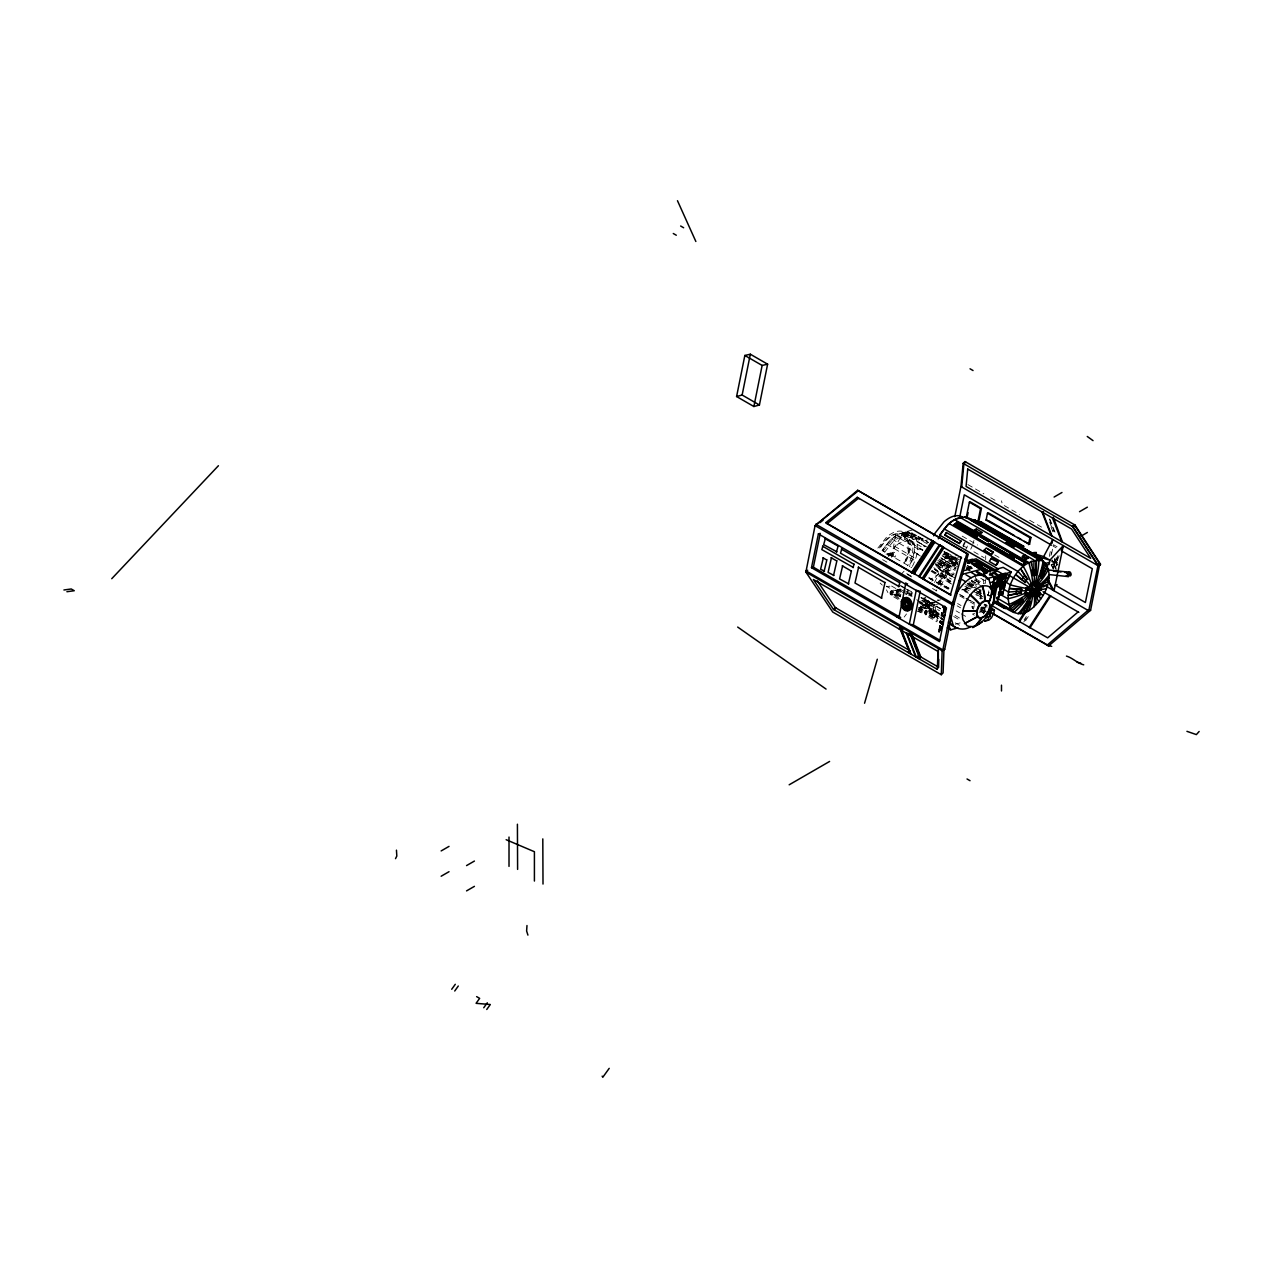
<?xml version="1.0" encoding="UTF-8"?>
<svg xmlns="http://www.w3.org/2000/svg" width="1278" height="1278" viewBox="0 0 1278 1278"><rect width="100%" height="100%" fill="white"/><g stroke="black" fill="none" stroke-linecap="round" stroke-linejoin="round"><path stroke-width="0.75" stroke-dasharray="5 3.75" d="M985.594 583.455L985.61 579.509M985.689 559.78L985.705 555.818M988.533 595.867L988.773 590.148M980.833 589.573L980.434 598.999L982.431 598.455L975.753 594.605M925.272 608.328L925.719 603.136M925.927 608.44L926.374 603.264M929.074 609.031L929.521 603.839M929.425 612.609L930.16 603.967A2.252 2.093 4.9 0 0 927.189 601.571A2.252 2.093 4.9 0 0 926.47 605.117A2.252 2.093 4.9 0 0 930.16 603.967M927.652 601.059L926.87 604.861A8.179 5.783 75 0 1 920.176 607.05L924.042 609.239M975.833 585.947L975.961 584.701L978.868 583.455L978.74 584.701M888.545 556.01L887.571 554.364M908.083 551.569L908.131 540.945L903.658 534.364C893.178 530.146 883.897 540.674 878.992 548.741L879.568 549.077C884.472 541.009 893.753 530.482 904.233 534.699C912.939 541.968 908.626 555.259 904.105 563.742L908.658 551.904M938.148 604.063L930.991 605.98L923.834 604.654L924.457 600.772L929.122 600.676L926.949 601.251M952.062 562.496L951.806 563.758L955.289 565.771L952.062 562.496L953.308 562.16L956.535 565.435L953.053 563.422L953.308 562.16M891.645 557.384L895.862 533.613M927.333 543.917L906.278 531.568L906.102 532.399L907.412 531.265L914.824 536.472L904.489 539.124L904.888 537.191L899.904 538.533L893.961 548.486L898.945 543.15L918.898 537.798L922.157 540.929L922.636 538.629L926.087 540.61M892.907 555.946L893.689 552.176L895.878 553.438L895.111 557.208L892.763 555.722L893.434 552.495L886.277 554.412M912.236 530.05L902.268 532.718L901.325 537.287L911.294 534.619L911.693 532.702M904.201 533.086L905.639 531.904L913.115 537.159L911.837 537.495L904.201 533.086L905.639 531.904M912.188 596.187L900.83 589.637L900.383 591.858L895.734 593.104M912.013 534.124L912.268 532.862M911.837 537.495L913.275 536.329M914.457 536.441L914.856 534.524M915.671 538.725L915.927 537.543M906.933 594.078L907.62 590.66L912.316 593.359M919.585 539.364L919.825 538.182M910.99 596.73L911.39 594.797L906.885 592.193M917.955 536.744L924.825 540.195M928.02 600.692L926.326 608.999L920.495 603.184M928.85 608.6L929.026 607.769L926.374 608.472M930.991 605.98L931.758 602.194M934.282 604.302L932.589 612.609L929.457 610.804M945.113 553.757L942.988 555.115L943.164 554.269L956.95 562.256M933.93 611.012L933.371 613.76L929.202 614.878L934.266 617.801L938.451 616.683L939.01 613.951L933.93 611.012L929.761 612.13L934.825 615.069L939.01 613.951M945.209 556.92L948.148 555.611L952.749 558.901L949.937 559.652L945.209 556.92L948.036 556.17L952.749 558.901M946.742 553.709L944.746 563.47L940.544 563.87L936.95 562.719M934.266 617.801L934.825 615.069M949.937 559.652L952.861 558.342M940.896 557.991L951.183 563.918L951.727 561.266L960.034 559.045M943.995 551.872L955.561 558.55L955.912 556.873L953.596 559.444A26.423 15.256 -60 0 1 936.455 564.972M969.203 571.122L970.258 565.978M973.037 606.395L972.574 608.663L971.935 606.699L973.964 606.922M974.219 605.628L973.501 609.191L971.807 607.354M982.143 606.874L981.137 611.747L978.629 614.047M1049.286 556.473L1050.82 548.965M1050.947 555.483L1051.634 552.064M1051.538 554.093L1053.471 544.716L1057.976 547.319M1057.896 555.69L1056.491 562.512L1052.768 563.518M948.675 588.263L938.819 582.289L946.471 552.304M940.065 583.295L947.701 553.31M950.337 555.563L944.538 578.311L946.519 579.733M951.567 556.569L945.784 579.301L949.937 581.714M888.226 555.85C890.175 551.106 891.006 558.023 890.383 554.029M890.67 555.722C892.555 552.08 893.274 555.179 890.478 555.674M972.893 543.965L973.948 540.418M973.644 585.132L972.286 586.123L973.644 585.132L970.29 583.199M966.871 569.924L972.718 568.119L967.238 565.707M1059.206 555.754L1056.491 562.512L1053.2 561.346M1053.104 567.783L1057.833 557.112M1052.976 568.87L1054.03 566.649M1056.155 562.192L1057.194 562.592L1056.155 562.192L1057.817 559.812L1055.66 558.566L1055.069 561.585L1055.053 558.742M1054.638 566.489L1053.583 568.71L1051.826 563.199M888.577 556.058L890.191 553.965M912.38 566.362C917.38 556.665 921.518 541.712 911.709 533.661C899.297 528.661 888.274 541.137 882.475 550.706L911.725 567.592M963.005 545.402L964.395 542.463M970.721 549.205L972.366 545.722M953.628 577.352L945.512 572.672L946.024 571.617L947.669 572.145L952.525 574.956M947.669 572.145L947.142 573.199L945.512 572.672M977.686 592.96L978.309 591.682L979.954 592.209L979.331 593.487L977.686 592.96L980.945 594.829M979.731 598.695L981.392 595.292M987.479 595.596L989.108 592.257M983.022 611.491L986.472 604.015L984.172 610.005M934.522 582.496L938.899 573.742L930.64 579.477M940.768 586.107L945.161 577.352L938.659 573.646L931.806 581.218M1024.141 619.814L1026.298 616.475M1023.742 622.035L1028.119 615.245M1025.563 620.788L1029.892 614.143M1053.232 562.592C1055.372 561.33 1051.986 563.646 1051.363 560.754M981.52 609.894L983.469 606.986L986.44 608.695M877.874 548.07L886.437 537.303A26.423 15.256 -60 0 1 904.776 532.383L913.115 537.159M882.06 550.483L890.606 539.715A26.423 15.256 -60 0 1 908.962 534.795L911.965 537.671L913.834 541.968A27.876 16.103 -60 0 1 908.818 566.489M883.178 551.153L891.006 541.281A24.218 13.978 -60 0 1 907.827 536.776L912.3 543.358A25.56 14.761 -60 0 1 907.7 565.819M884.743 552.064L892.587 542.191A24.218 13.978 -60 0 1 909.409 537.687L913.882 544.268A25.56 14.761 -60 0 1 909.281 566.729M890.175 555.866L891.98 553.486M983.421 613.999L985.562 610.82L980.402 607.849M948.42 573.966L946.854 572.464L951.631 575.819M904.185 617.05L906.517 613.951M1056.379 565.691A2.029 1.438 75 0 0 1055.34 562.544A2.029 1.438 75 0 0 1053.631 564.445L1051.57 564.812L1052.689 567.608L1054.19 565.93M938.052 584.829L945.161 577.352M889.6 555.898L890.91 553.582L892.172 553.55M900.926 574.573L904.073 571.202M940.544 563.87L949.25 561.537L956.934 554.828M936.742 601.587L922.892 605.852A6.262 4.425 75 0 1 920.527 605.325M937.237 613.168L936.359 613.839L930.096 610.229L930.991 609.558L937.237 613.168L937.701 616.172L936.822 616.843L929.777 614.846M930.991 609.558L931.454 612.545L930.56 613.232L936.822 616.843L925.144 605.181M944.17 563.135L953.771 558.214M958.436 565.387C953.436 569.653 946.183 572.943 939.825 569.748L936.566 566.617L934.522 561.937M936.886 583.103L944.921 577.273M915 535.642L913.674 536.776L906.102 532.399M924.729 540.642L927.556 539.891M886.117 554.205L893.689 552.176M888.322 555.467L895.878 553.438M955.561 558.55L958.596 557.735M957.046 561.154L955.545 562.751L959.027 564.764M951.183 563.918L956.791 562.416M957.621 563.79L952.078 565.275L940.912 557.687M939.266 560.994L952.541 569.381L956.088 568.438M967.366 567.464L970.897 566.521M966.104 568.422L971.855 566.889L970.114 565.882L971.568 567.256M963.404 570.371L972.718 568.119M963.484 571.074L968.916 569.621M969.73 569.732L968.357 570.1L970.226 570.116M895.606 590.212L902.252 588.423M896.182 590.883L900.83 589.637M896.485 591.618L899.808 590.74M908.722 595.516L911.39 594.797M974.794 574.972L976.009 579.094L979.811 578.071M921.837 598.599L925.607 597.577M922.317 598.967L925.703 598.056M1051.986 564.7L1050.963 564.972L1053.631 564.541A2.029 1.438 75 0 0 1055.852 566.298M1057.769 563.981L1057.849 564.732M920.783 601.075L928.371 599.031M963.756 589.366L968.005 588.215L968.484 589.797L963.756 589.366L968.756 592.257M920.144 602.849L928.579 600.596M1055.484 566.41L1056.091 566.25A2.029 1.438 75 0 1 1054.206 563.933A2.029 1.438 75 0 1 1056.075 562.448A2.029 1.438 75 0 1 1056.986 565.531M937.062 600.772L940.608 599.829M921.598 606.139L937.301 602.066M934.298 604.782L917.892 609.159L921.342 610.564M972.526 607.306L971.935 606.699M974.651 613.472L972.494 614.063L974.299 615.213M978.98 612.322L981.137 611.747L984.108 613.456M955.289 624.207L962.542 622.274M975.146 587.049L961.487 589.973L968.373 593.248M888.178 554.46L888.817 555.994M886.597 586.522L889.903 586.203M923.834 604.654L928.355 604.462M1055.676 561.409L1054.526 561.553L1054.558 558.518M893.274 590.196L900.702 591.458M908.131 592.72L911.853 593.359M896.884 591.474L900.607 592.097M902.46 592.417L911.741 593.998M892.699 593.998L900.127 595.26M894.456 594.957L901.885 596.219M924.457 600.772L930.16 601.874M918.243 609.734L921.757 610.74M917.444 611.347L920.975 612.354M983.197 610.756L988.325 612.545M1057.194 558.901L1056.075 558.454A6.694 4.745 75 0 1 1057.385 559.381M918.515 608.344L923.675 610.437M929.937 614.047L936.822 616.843M967.893 484.602L983.884 493.835M990.674 497.749L997.463 501.663M1004.236 505.577L1019.493 514.395M1029.669 520.258L1041.538 527.111M1053.088 546.089L1056.107 547.815M962.158 536.121L977.574 545.019M994.699 554.908L999.827 557.879M963.069 545.818L966.999 547.799M973.884 551.776L984.22 557.735M946.806 552.575L957.158 558.55M918.051 536.297L928.579 542.447M943.995 551.345L957.717 559.269M967.686 565.595L972.59 568.422M911.709 533.661L927.524 542.783M944.793 552.751L956.871 559.732M943.579 553.15L957.35 561.09M967.047 566.841L971.12 569.045M965.848 566.793L969.075 568.662M904.377 532.255L912.013 536.664M966.647 568.375L970.098 570.355M945.337 556.361L950.049 559.093M902.268 532.718L927.061 547.096M942.046 555.611L957.541 564.556M925.623 546.425L917.013 541.457L924.984 546.872M942.829 556.361L956.599 564.301M980.689 578.215L987.575 582.193M903.658 534.364L909.409 537.687M952.43 563.582L955.912 565.611M901.725 535.37L923.738 548.086M955.497 567.24L952.078 565.275L952.541 569.381M976.009 579.094L984.172 583.806L982.958 579.685M897.124 535.051L922.94 549.955M939.01 559.029L955.64 568.838M974.954 579.781L981.169 583.375M975.066 580.276L980.226 583.247M922.86 550.323L917.684 547.351L922.668 550.499M940.065 560.259L955.545 569.205M974.475 580.132L979.651 583.119M899.904 538.533L922.349 551.489M937.876 560.467L955.145 570.435M971.232 580.18L980.993 585.803M971.615 580.739L978.133 584.493M938.148 563.406L942.126 565.707A24.218 13.978 -60 0 0 958.947 561.202M937.972 563.933L954.235 573.614M968.948 581.809L976.6 586.538M969.203 583.295L972.558 585.228M891.772 538.996L919.665 555.115M936.934 565.084L954.203 575.052M968.341 583.103L973.389 586.011M936.63 565.164L939.426 566.777A26.423 15.256 -60 0 0 957.781 561.857M968.101 583.263L974.747 587.097M976.408 588.056L981.392 590.931M987.511 594.462L990.482 596.187M920.4 556.042L916.965 554.061L920.032 556.537M935.895 564.988L953.1 574.924M967.254 583.215L977.191 588.838M987.527 594.797L990.961 596.778M946.024 571.617L952.525 575.372M936.566 566.617L952.701 576.09M967.542 584.493L976.791 589.989M946.663 572.736L955.257 577.88M978.309 591.682L981.552 593.567M939.825 569.748L951.87 576.697M965.641 584.653L972.526 588.615M974.251 589.621L981.137 593.583M966.152 586.682L974.635 591.586M976.344 592.577L983.133 596.491M964.89 586.426L971.344 590.148M973.021 591.107L983.022 596.89M894.424 546.185L916.869 559.141M934.138 569.109L951.407 579.078M976.839 594.605L981.839 597.497M965.753 588.823L969.075 590.755M886.772 544.332L914.681 560.451M931.934 570.419L950.928 581.378M931.726 570.867L950.401 581.698M963.612 589.605L968.74 592.561M962.19 589.19L967.286 592.129M984.348 604.174L987.319 605.884M984.028 604.222L986.999 605.948M984.092 605.468L987.063 607.178M889.903 553.182L892.108 554.46M938.819 582.289L949.155 588.263M959.49 594.222L968.101 599.206M969.826 600.197L975.002 603.184M981.887 607.162L985.338 609.143M960.736 595.229L964.171 597.225M965.896 598.216L974.523 603.184M981.408 607.162L984.859 609.159M928.946 577.528L949.586 589.462M928.771 578.039L949.426 589.957M959.746 595.915L968.357 600.884M970.082 601.874L978.676 606.842M980.961 608.967L985.434 611.539M980.162 609.063L984.619 611.635M979.891 610.357L984.348 612.929L979.954 611.587M882.603 559.652L889.488 563.63M906.709 573.566L911.869 576.538M932.509 588.471L937.685 591.442M907.268 574.461L911.581 576.953M957.605 603.535L961.056 605.532M957.142 605.836L960.593 607.833M956.072 610.868L959.522 612.865M961.248 613.855L968.149 617.849M955.129 615.485L960.305 618.472M900.431 585.372L905.607 588.343M907.316 589.35L912.476 592.321M921.087 597.289L941.742 609.223M903.802 587.736L912.396 592.704M921.007 597.673L941.662 609.59M953.707 616.539L960.593 620.517M900.75 586.155L903.913 587.976M903.514 589.909L912.093 594.861M922.381 600.788L939.522 610.692M916.693 599.765L938.771 612.513M897.667 589.27L906.629 594.669M920.048 602.194L939.042 613.376M891.565 586.043L900.175 591.011M918.179 601.507L939.745 613.871M955.241 622.817L960.401 625.789M919.569 603.232L940.161 615.053M889.696 588.168L886.245 586.171L888.418 588.247M896.597 592.145L901.789 595.149M920.783 606.107L939.937 617.322M920.4 606.155L925.048 608.839M931.454 612.545L938.451 616.683M896.421 593.28L901.597 596.283M925.767 610.229L939.57 618.201M896.325 593.583L904.441 598.264M896.98 594.558L900.415 596.538M919.265 607.433L922.7 609.414M929.553 613.36L938.132 618.312M896.134 594.462L901.31 597.449M918.578 607.417L927.205 612.402M928.93 613.392L937.988 618.472M894.249 594.861L899.121 597.673M918.978 609.239L922.381 611.203M929.17 615.117L937.669 620.022M894.951 596.363L900.079 599.318M918.834 610.149L922.253 612.114M929.074 616.044L937.589 620.98M893.737 596.906L898.929 599.893M917.908 610.852L921.374 612.849M928.275 616.843L936.902 621.827M931.071 571.33L950.528 583.551M971.2 581.314L975.609 584.669M967.718 583.583L973.564 588.056M933.851 567.672L950.736 581.298M934.553 569.317L952.142 584.573M942.126 565.707L938.228 560.451M937.796 562.16L940.544 564.796A24.218 13.978 -60 0 0 957.366 560.291M904.776 532.383L907.779 535.258L909.664 539.556A27.876 16.103 -60 0 1 904.648 564.077M936.423 563.902L939.426 566.777M880.143 583.072L882.331 585.148M1051.97 560.595L1053.839 562.432M1052.034 559.732L1053.567 562.08M886.469 589.845L887.875 592.561M1050.005 519.331L1055.692 533.869M1049.27 518.9L1054.941 533.453M1049.701 522.159L1053.248 531.249M1051.091 527.191L1053.232 532.638M1001.537 500.816L1001.984 502.877M1056.235 570.164L1055.724 567.097L1055.74 569.94M935.208 606.379L936.359 613.839M928.659 600.9L930.096 610.229M1053.631 564.541L1053.024 564.7M933.515 602.641A6.262 4.425 75 0 1 932.333 602.162M951.231 556.09A20.224 11.678 -60 0 1 941.423 559.78M965.194 542.271A27.876 16.103 -60 0 1 963.005 547.112M928.147 542.495A2.173 0.879 11.6 0 1 926.582 541.137M915.399 534.38A2.492 1.022 11.6 0 1 912.62 533.437M967.398 546.025A25.56 14.761 -60 0 1 965.21 550.419M980.753 590.867A2.732 0.847 16.6 0 1 979.379 590.532M1054.813 559.924A6.262 4.425 75 0 1 1057.13 565.675M1053.711 569.221A6.694 4.745 75 0 1 1052.689 567.975M1051.906 566.458A6.694 4.745 75 0 1 1051.395 564.78M1056.075 557.655A6.694 4.745 75 0 1 1057.337 558.151M981.025 592.081A2.732 0.847 16.6 0 1 977.846 591.123M979.523 590.037A2.732 0.847 16.6 0 1 980.849 590.5M916.853 535.178A2.492 1.022 11.6 0 1 913.562 535.322A2.492 1.022 11.6 0 1 912.316 533.645M926.071 599.142A6.262 4.425 75 0 1 924.921 604.75M938.899 600.404A6.262 4.425 75 0 1 937.796 599.558M936.071 590.899A6.262 4.425 75 0 1 936.79 589.797M916.278 539.412A1.981 0.815 11.6 0 0 919.521 539.572A1.981 0.815 11.6 0 0 917.093 538.166A1.981 0.815 11.6 0 0 916.278 539.412M916.518 538.23A1.981 0.815 11.6 0 0 919.777 538.389A1.981 0.815 11.6 0 0 917.332 536.984A1.981 0.815 11.6 0 0 916.518 538.23"/><path stroke-width="1.5" d="M938.324 649.256L938.403 667.611L938.707 659.368M941.279 674.72L942.158 650.774L944.714 649.368L953.947 604.222L968.181 554.38L966.935 553.374L857.65 490.289L815.076 525.625L805.891 572.097L832.745 612.05L941.279 674.72L943.1 672.883L943.979 648.936L942.158 650.774L805.891 572.097M1036.346 569.924L1036.458 559.844L1035.02 574.397L1035.883 574.892L1036.346 569.924L1031.745 570.212L1032.848 570.851L1033.247 575.595L1035.883 574.892M1036.266 604.446L1035.787 597.689M908.962 605.916L908.019 606.587L909.537 608.935C903.786 613.664 898.418 601.555 904.313 598.839M906.038 598.663L907.06 598.392L904.92 598.615C909.712 598.679 911.885 605.564 909.121 609.047L910.815 607.753L909.792 608.024M960.96 486.535L963.165 463.355L964.97 461.534L1074.99 525.05L1100.518 564.237L1098.713 566.058L960.96 486.535L954.794 516.631M961.695 486.966L963.9 463.786L965.721 461.965M1036.362 591.331L1032.608 595.34L1032.416 597.305A73.916 42.893 60.2 0 1 1028.423 611.076C1016.473 619.159 1005.131 606.315 994.907 601.539M976.168 531.057L976.376 529.012L982.367 532.479L980.29 533.357M1022.368 556.889L1024.732 555.179L1028.407 558.071L1026.106 559.061L1022.368 556.889L1024.732 555.179M1026.106 559.061L1028.486 557.336M813.367 567.192L820.268 533.389L818.399 533.9L811.482 567.688L813.367 567.192L900.67 617.593L897.124 617.13M902.252 601.203L905.862 582.816M997.511 597.641L996.552 598.056L997.671 597.737M1020.595 592.577L1008.214 595.42L1021.457 593.072L1020.595 592.577L1021.314 589.046L1009.62 588.519L1022.176 589.541L1021.314 589.046M1039.27 587.161L1042.017 585.899L1041.346 583.679L1042.209 584.19L1048.839 578.023M1043.615 581.602L1042.656 586.267L1040.611 587.209L1047.417 584.909L1042.656 586.267L1043.759 586.906M1028.423 611.076C1043.199 601.347 1057.465 576.17 1043.215 560.978L969.219 518.245C955.449 513.133 943.595 527.67 938.324 538.773M1028.055 588.647L1031.282 583.854L1034.03 582.257L1034.621 575.02L1032.384 575.1L1031.953 571.841M1068.584 574.653L1068.2 576.602L1049.382 574.605M986.504 617.354L986.392 614.526M1066.747 575.643L1068.456 575.404L1068.696 572.161L1068.248 576.25L1066.283 575.595M1035.739 590.676L1036.905 584.989L1033.79 583.455L1029.637 586.937L1026.33 587.608L1025.068 593.887L1035.627 596.347L1035.947 594.781L1029.333 590.963M736.591 396.531L744.85 355.46L750.33 354.214L767.615 364.182L759.42 404.998L753.876 406.516L736.591 396.531L742.135 395.014L759.42 404.998M742.135 395.014L750.33 354.214M753.876 406.516L762.135 365.444L767.615 364.182M997.447 584.541L999.14 576.106L1000.482 575.803L999.124 586.235L997.767 586.618L999.795 576.49L1001.153 576.186M997.112 586.235L998.469 585.851L1000.482 575.803M853.416 567.496L821.818 549.604L822.936 546.041M836.962 551.856L823.671 544.62L825.444 538.373M824.55 571.186L820.604 569.269L823.367 557.687M824.134 571.298L826.898 559.716M833.911 575.419L828.08 572.4L831.499 557.559M836.435 552L838.208 545.754M833.512 575.531L836.93 560.707M899.073 586.554L840.493 553.182L841.851 548.917M848.768 583.902L839.582 578.934L842.665 565.707M848.352 583.998L851.452 570.787M853.017 567.608L854.135 564.061M881.82 598.168L854.982 583.008L858.624 567.081M881.405 598.28L885.063 582.337M898.546 586.698L899.92 582.433M898.785 618.089L901.485 604.957M939.729 640.15L913.307 624.894L920.224 591.107M959.682 517.334L964.283 494.81L1051.586 545.211M944.218 608.695L944.746 606.171L944.698 608.999L946.423 608.791L944.985 609.638L942.94 606.778L944.218 608.679M966.12 518.213L969.395 502.158L970.29 501.919L981.456 508.372L978.533 522.622M967.382 516.184L968.101 512.622M807.712 570.276L805.827 570.771L942.845 649.879L952.078 604.718L966.935 553.374M977.638 522.862L980.545 508.612L981.456 508.372M973.453 564.077C984.284 562.719 973.229 558.981 969.299 563.103M964.73 559.109L986.552 571.697L976.424 566.617L980.945 569.605M986.073 520.114L987.479 513.229L988.517 512.957L1030.963 537.463L1029.557 544.348L986.073 520.114L987.111 519.842M977.35 566.362L986.456 572.001M988.293 571.49L979.204 566.234L977.974 567.592M973.453 565.435C979.619 561.921 987.99 563.806 975.002 566.33M989.172 571.665L980.258 566.074L983.756 565.132L992.75 570.323M982.431 571.154L987.063 573.135L976.424 566.617M980.178 566.474L983.756 565.132M986.089 573.263L983.581 573.231M993.885 595.883L998.006 575.739L993.23 572.975L989.396 574.876L993.038 573.902M993.23 572.975L997.447 571.026L1003.278 574.397L997.591 602.162L993.549 603.248L999.236 575.467L1003.278 574.397L999.396 577.656M992.111 587.704L994.364 576.713L998.006 575.739M988.373 618.632L988.118 619.91L984.683 620.82M990.769 611.523C989.603 624.575 988.9 608.344 993.262 609.318L993.006 610.612L994.428 610.229L993.853 612.993L991.536 617.737L989.028 620.054L984.699 621.22M997.527 587.385L998.278 583.774M999.524 586.442L1001.377 577.336M999.38 595.085L1002.831 594.158L1006.92 574.126L1001.76 575.515M1028.518 544.62L1029.924 537.734L1030.963 537.463M1025.291 594.014L1026.569 587.752L1030.883 586.602L1036.905 590.069L1036.586 591.634L1026.25 589.318L1029.445 589.43M1025.403 593.439L1030.196 593.615L1031.026 589.493M1031.841 587.305L1032.48 584.174M1037.081 591.458L1037.928 587.321L1037.464 591.666M1038.695 590.436L1039.014 588.87L1040.404 595.053L1030.499 589.35L1030.196 593.615M1033.215 584.605L1036.586 586.554L1035.34 586.89L1035.659 585.324L1039.972 584.158L1041.362 590.356L1031.969 584.941M1041.362 590.356L1039.972 584.158M1051.986 543.326L1052.753 539.54L1043.663 556.569L1029.621 552.288M1045.771 565.387L1049.03 564.509L1049.909 560.179L1063.28 545.61L1054.03 590.755L1048.391 580.26M1046.458 586.394L1088.728 610.788L1097.962 565.643L1100.518 564.237M1099.831 565.132L1097.962 565.643L1072.434 526.44L1074.255 524.619L1099.783 563.806L1090.597 610.277L1048.599 645.949L991.744 613.136M992.447 589.685L993.054 586.794L995.274 586.219L994.556 590.676L992.351 591.251L993.262 586.906L995.466 586.33M992.143 591.139L994.364 590.564L995.274 586.219M999.859 587.081L1001.393 579.749L1002.447 579.142L1000.658 590.021L1002.048 589.158L1001.601 588.295L1000.115 589.509M1000.147 587.257L1001.68 579.924L1002.735 579.317M1002.447 579.142L1000.738 588.838L999.763 589.094M1002.064 588.088L1003.326 582.081L1005.77 581.65L1004.556 587.449L1001.185 587.576M1005.77 581.65L1004.891 581.139L1003.677 586.937L1004.556 587.449M999.268 592.002L998.645 594.414L1002.351 593.743C1005.323 589.094 993.134 593.104 1002.815 591.938M1002.447 591.714L1001.984 593.535L998.278 594.206M1068.616 573.295C1070.261 568.582 1072.753 577.416 1069.143 575.787M1068.152 575.483L1067.21 573.135M961.104 557.304L950.465 594.637L825.812 522.67L857.234 497.334L961.615 557.879L960.369 556.873M526.983 925.528L526.616 930.991L527.926 935.113M864.551 703.235L877.299 659.224M1034.03 582.257L1035.308 582.129L1036.011 579.717A73.916 58.213 -85.3 0 0 1038.95 559.604L964.954 516.871M1037.209 589.541L1037.752 587.72M1005.93 543.038L1007.895 542.846L1014.636 546.744L1012.671 546.936L1006.09 542.511L1008.038 542.319L1014.796 546.217L1012.831 546.409L1006.09 542.511M1032.608 595.34L1031.234 595.931L1029.046 602.242L1026.905 601.858L1027.768 602.369L1020.579 613.6M910.639 606.635L910.208 607.913L908.354 606.076M1037.944 585.995L1037.241 583.279L1040.995 577.065L1039.302 575.771L1040.164 576.266L1044.845 562.544L1042.497 567.688M1029.541 601.155L1025.739 612.226L1027.528 608.935L1030.403 601.65L1029.541 601.155L1028.183 601.746L1023.071 613.36M1061.235 550.674L1063.28 545.61M1040.132 576.57L1046.474 564.093L1043.04 562.112M1037.241 583.279L1036.41 582.48L1037.464 580.18A73.453 59.97 -60.9 0 0 1043.215 560.978C1019.445 555.307 997.447 594.717 1013.837 612.466A73.453 59.97 -60.9 0 0 1027.416 597.784L1028.87 595.708L1031.234 595.931M901.789 603.392L904.952 603.599L902.364 604.782L903.482 607.593L904.984 605.916L906.038 606.299L904.377 608.679L906.517 609.925C904.824 607.625 908.898 606.395 906.501 607.082M908.179 599.909L910.096 600.724L907.987 602.561L908.594 599.797L906.453 598.551L905.91 601.363L905.335 598.503L903.897 598.951M907.54 602.018L909.201 599.638M1004.508 578.359L1008.757 577.688L1006.457 582.544L1010.674 584.989A71.68 14.857 21.4 0 0 1026.346 588.391M970.737 520.018L971.136 519.203L974.251 520.21L1042.017 559.333L1041.634 560.147L970.737 520.018L973.868 521.025L974.251 520.21M973.421 520.29L974.858 519.986L1004.157 537.734L973.421 520.29L974.858 519.986M1003.038 537.383L1004.476 537.079M1022.735 548.725L1004.796 537.687L1036.73 555.611L1035.595 556.01L1013.023 542.128L1036.73 555.611M1005.451 537.894L1004.46 538.342M1013.837 542.399L1012.703 542.799M1003.725 607.993L1004.332 606.715L1005.994 607.242L1005.371 608.52L1003.725 607.993L993.965 602.353M1038.503 559.141L1038.902 558.342L1042.017 559.333M990.849 608.248L993.294 603.232M1029.956 596.059L1028.886 598.264A73.916 58.213 -85.3 0 1 1018.087 613.839M1069.063 573.135L1070.293 572.72L1070.405 575.132M1043.822 574.381L1047.497 566.442L1040.659 577.768L1041.522 578.263L1043.822 574.381L1040.915 571.106L1042.017 571.745M1000.674 588.982L1000.051 587.816M1032.4 554.013L1033.838 553.869M1036.123 555.339L1035.867 552.783M1008.198 577.368L1011.345 572.081L1003.182 567.368L984.252 572.448M997.064 599.973L999.092 596.586M981.216 618.121L976.6 624.447M981.664 618.009C980.306 624.031 961.919 633.984 982.127 621.955M931.486 540.195L932.173 540.754L911.629 572.368L915 574.317M915.431 567.831L912.188 572.816L910.942 571.809M917.588 564.493L921.917 557.847M924.074 554.508L932.732 541.201M912.38 572.8L932.908 541.185L932.221 540.626M913.578 573.327L934.106 541.712M914.313 573.758L934.857 542.144L932.173 540.754M920.272 577.352L918.834 576.378L939.378 544.747L943.436 547.256L922.892 578.87M919.569 576.793L940.113 545.179L940.8 545.738M918.834 576.378L922.157 578.455L942.701 546.824L941.998 546.265M949.714 594.206L950.96 595.213L923.451 579.317L943.979 547.703L942.749 546.696M1025.275 611.188L1018.79 621.172L1020.084 622.051M1019.54 621.603L1025.851 611.874M1049.845 595.628L1029.317 627.242L1030.595 628.121M1030.052 627.674L1050.596 596.059M902.348 600.676L904.041 599.382L903.019 599.654M904.616 602.401C906.773 601.139 903.37 603.472 902.763 600.564L902.204 603.28L904.952 603.599M939.554 535.083L948.116 524.315A26.423 15.256 -60 0 1 962.542 518.117M944.761 534.939L946.391 532.527L961.04 541.089L959.411 543.517L944.761 534.939L959.411 543.517M945.097 535.242L946.391 532.527M959.075 543.198L961.04 541.089M956.471 593.439C962.286 583.854 973.293 571.378 985.705 576.378L988.98 579.509L991.472 588.104M991.472 558.214L989.3 561.425L995.85 565.243C1004.859 559.94 979.875 554.444 998.022 562.032M997.878 561.921L995.85 565.243M986.792 614.015L986.121 617.593M1021.457 579.445L1016.122 574.844L1025.499 582.56L1021.457 579.445L1024.621 575.483L1020.771 568.982L1027.863 579.573L1024.621 575.483L1025.723 576.122M1024.636 582.065L1027.001 579.062M1038.774 601.778L1036.809 597.689L1038.263 595.532L1040.915 598.599L1038.263 595.532M451.709 989.268L455.287 984.3M454.728 991.009L458.291 986.025M483.739 1007.751L487.317 1002.783M486.742 1009.492L490.321 1004.508L476.071 1003.326L479.649 998.358L476.63 996.616M609.207 1068.344L602.769 1077.306L602.162 1076.14M395.509 858.656L396.819 856.052L396.452 850.158M1066.555 573.023L1068.328 573.215M1199.147 731.479L1196.368 734.594L1186.927 731.336M907.987 602.561L909.489 600.9L910.623 603.695L908.626 604.718L910.351 605.309M1034.733 552.607L1036.282 552.447L1036.266 553.949M1037.768 584.493L1039.286 582.848A72.143 51.28 -15.6 0 0 1048.519 568.774M984.252 550.195L986.296 548.006L993.246 552.016L991.44 554.748L984.252 550.195L991.44 554.748M958.612 581.698L961.104 579.03L965.769 581.73M991.185 554.205L993.246 552.016M1025.611 595.117L1027.496 593.695L1028.023 594.893L1022.656 600.181L1021.266 598.487M111.745 578.71L218.426 465.719M992.335 592.752L993.645 592.88L992.335 594.51M833.464 609.398L937.349 669.368L938.004 651.445L813.351 579.477L833.464 609.398L835.285 607.577L909.537 650.454L907.715 652.275M834.199 609.83L836.02 608.009M899.233 629.064L900.239 628.041M902.124 629.127L901.118 630.15L899.504 627.61L910.351 653.793L900.958 629.862M901.853 630.581L902.875 629.559M909.744 635.134L910.767 634.112L920 657.755L916.358 657.259L907.124 633.616M1043.519 511.551L1042.72 512.35L1051.954 535.993M908.466 652.707L910.287 650.869M916.358 657.259L917.364 656.237L920 657.755M918.243 658.346L920.064 656.525L912.252 636.524M918.978 658.777L920.799 656.956L912.284 635.118M963.165 463.355L1073.169 526.871L1074.99 525.05M936.598 668.953L938.419 667.116L920.064 656.525M1097.451 564.844L1099.272 563.023M1022.624 600.484L1012.192 610.9L1023.486 600.979L1021.793 599.686L1010.563 609.334M1078.105 611.938L1047.672 637.85L991.44 605.389M992.223 613.12L1047.353 644.959L1087.977 610.357L1090.597 610.277L1088.728 610.788M1032.864 593.567L1035.627 591.251M989.715 607.881L992.75 604.558L993.373 602.002A33.132 13.531 11.6 0 1 989.827 607.274M816.45 524.539L858.401 490.72M820.061 522.622L823.16 520.114M858.465 498.324L827.058 523.66L912.923 573.247L911.677 572.24M1015.515 602.385L1009.54 607.002L1022.128 598.983M953.867 524.667L957.43 522.047L1026.362 561.841L1022.879 565.084L953.867 524.667L1022.879 565.084M953.947 525.274L957.43 522.047M956.934 524.491L977.782 535.738L977.223 536.504L956.934 524.491L977.223 536.504M980.37 536.744L981.169 536.153L989.204 540.802L988.453 541.696L980.37 536.744L988.453 541.696M980.418 537.064L981.169 536.153M988.9 543.805L1014.365 557.863L1013.917 558.55L988.9 543.805L1013.917 558.55M1009.764 553.789L1023.678 562.112M1022.799 564.477L1026.362 561.841M977.223 616.571L964.411 623.648L977.462 616.923M1041.155 585.404L1048.471 581.378M441.15 850.924L449.025 846.387M1054.11 497.046L1061.97 492.493M441.15 876.229L449.025 871.692M466.55 865.589L474.426 861.053M1079.511 511.711L1087.37 507.158M466.55 890.894L474.426 886.357M1081.076 536.105L1087.37 532.463M789.165 784.804L829.598 761.448M976.376 529.012L974.299 529.907L980.657 533.661M970.913 626.476C964.011 631.204 954.842 629.08 949.49 623.089M997.479 597.018L996.552 598.056M907.22 610.085L908.658 609.638M966.759 560.738L972.43 559.221L978.485 562.719M970.561 560.323L976.104 558.837L996.616 570.675M967.654 562.831L976.632 560.435L994.603 570.819M967.718 563.071L976.12 560.818M971.871 564.045L978.581 562.24M973.548 564.972L980.402 563.135M905.703 584.302L907.572 583.806M975.098 565.866L981.951 564.029M979.204 566.234L978.197 566.505L987.287 571.745M893.322 592.241C891.373 587.497 888.13 596.075 892.699 594.526M962.046 574.413L981.999 569.077L984.779 574.509L984.316 576.809L981.057 573.694L977.43 574.653M1000.147 574.589L1005.323 573.199L1028.902 586.858M986.504 578.742L993.629 576.825M1002.463 574.461L1011.345 572.081M1044.19 563.774L1049.462 562.368M909.073 601.011L910.096 600.724M901.948 604.893L902.971 604.622L902.811 603.12M998.501 579.381L1001.872 578.471M910.192 603.807L911.214 603.535M990.29 582.64L993.98 581.65M999.524 580.164L1008.757 577.688M903.067 607.705L904.984 608.52L903.961 608.791M908.019 606.587L910.144 608.775M990.53 586.826L999.38 584.445M906.102 610.037L908.243 609.814M925.48 610.82C927.7 608.632 926.103 617.881 925.336 613.36M1057.066 584.573L1055.197 585.068L1085.389 602.513L1092.307 568.726L1062.114 551.281M992.207 604.127L995.035 603.36M985.45 617.578L988.325 616.795M985.817 617.785L990.13 616.635M947.27 627.802L950.72 629.798L957.973 627.849M942.845 649.879L944.714 649.368M1027.512 590.468L1008.582 592.065L1003.422 589.078M1004.891 581.139L1002.447 581.57L1003.326 582.081M63.9 589.989L71.248 588.982L74.252 590.724L66.903 591.714M995.834 577.672L994.412 579.733L995.818 577.848M995.163 582.656L993.773 585.005L995.131 582.64M1035.02 574.397L1033.742 574.509L1033.982 560.068L959.97 517.35M976.759 610.788L962.861 610.756L976.632 611.379M1047.928 569.924L1068.616 572.129M1053.503 571.17L1061.028 571.969M1064.798 572.368L1068.552 572.768M1026.25 589.318L1034.397 590.388M918.898 590.867L916.23 590.372L909.313 624.159L913.307 624.894M1036.905 590.069L1026.33 587.608M1025.611 592.449L1035.947 594.781M1048.12 645.502L1051.698 646.349M1077.13 662.244L1080.709 663.09M1083.712 664.832C1077.306 663.298 1072.801 657.978 1066.459 656.093M1035.883 555.898L1049.909 560.179L1043.663 556.569M994.316 579.717L995.642 579.397L995.722 577.656M995.37 582.72L993.773 583.008L993.405 584.797M1035.308 582.129L1036.41 582.48M1036.602 556.521L1039.733 558.246L1037.049 556.697M1068.2 576.602L1068.025 575.643M506.152 839.71L534.412 851.723L534.412 881.053M970.034 368.799L973.037 370.54M1087.258 436.469L1093.041 440.638M680.647 226.014L683.65 227.756M673.282 233.507L676.302 235.232M744.85 355.46L762.135 365.444M969.395 502.158L980.545 508.612M987.479 513.229L1029.924 537.734M988.805 520.817L1014.269 535.514M1017.671 537.479L1021.058 539.444M1024.461 541.409L1029.557 544.348M973.74 519.619L1003.358 536.712M977.83 522.542L1004.157 537.734M978.948 523.964L982.335 525.913M994.188 532.766L997.575 534.715M1009.444 541.568L1016.218 545.482M1028.071 552.32L1031.458 554.285M1022.432 556.17L1026.186 558.326M954.634 519.635L1028.63 562.368A73.916 42.893 60.2 0 1 1032.48 580.659L1032.656 582.848M957.51 522.654L1024.716 561.457M1010.211 553.805L1024.077 561.825M957.589 524.379L977.83 536.057M989.428 543.757L1014.412 558.182M949.266 523.597L1023.279 566.314A73.453 30.432 48.8 0 1 1030.659 582.001L1031.282 583.854M987.942 549.348L993.501 552.559M1032.384 575.1L1033.247 575.595M944.282 528.932L1018.278 571.649L1030.004 585.228M1034.174 583.407L1036.905 584.989M1032.289 583.375L1041.682 588.791M1043.024 591.682L1078.84 612.37M939.969 535.306L998.485 569.077M1032.464 588.727L1040.723 593.487M1037.305 594.19L1039.365 596.171M968.181 554.38L857.65 490.289M980.306 563.598L981.855 564.493M983.677 565.531L992.671 570.723M993.405 572.113L999.236 575.467M1032.32 594.43L1035.627 596.347M980.258 566.074L990.754 572.129M1018.167 589.35L1017.064 588.711L1016.345 591.107L1016.106 593.391L1017.208 594.014M989.587 573.95L994.364 576.713M977.59 571.697L985.705 576.378M976.28 572.033L981.44 575.004M985.865 577.72L988.98 579.509M1029.078 605.405L1024.477 605.708L1025.579 606.347M971.312 572.496L976.472 575.483M1018.103 601.874L1017 601.235L1019.908 604.51M1001.233 593.248L1002.831 594.158M965.96 574.796L971.12 577.768M999.412 593.903L1007.847 598.775A71.68 41.599 -0.3 0 0 1025.371 593.104M998.198 598.711L1008.534 604.67M996.792 601.395L1012.927 610.852M994.572 601.075L1004.332 606.715M995.61 602.881L1005.371 608.52M991.456 608.52L994.428 610.229M815.699 524.124L953.947 604.222L952.078 604.718L815.076 525.625M818.399 533.9L946.423 607.817L939.506 641.604L811.482 567.688M824.917 538.517L837.681 545.882M841.339 549.061L899.392 582.576M822.521 546.153L853.72 564.157M858.225 567.192L884.648 582.448M948.404 622.051L956.327 627.881M831.083 557.671L836.515 560.818M842.266 565.819L851.036 570.883M822.952 557.799L826.483 559.828M967.031 778.973L970.034 780.698M1039.254 593.072L1043.072 595.42M737.678 627.067L826.067 689.082M1087.977 610.357L1089.223 611.363M1049.669 595.516L1051.139 596.506M1047.353 644.959L1048.599 645.949M857.234 497.334L859.215 498.755M953.005 602.21L954.235 603.216M922.205 578.311L923.451 579.317M825.812 522.67L827.793 524.092M995.977 577.8L994.316 578.263L994.556 579.861M994.987 582.496L995.37 584.35L993.693 584.797M1028.023 594.893L1028.87 595.708M903.37 600.404L905.223 602.242M817.297 580.803L835.285 607.577M1073.169 526.871L1098.713 566.058M903.434 599.542L904.952 601.89M1035.26 592.96L1037.065 596.315M948.627 625.725L950.72 629.798M677.468 200.694L695.855 241.478M1047.976 580.02L1052.369 589.797M953.068 624.75L950.576 616.156M1062.465 542.064L1053.296 517.191L1052.497 518.005L1061.73 541.648M1041.969 511.935L1051.203 535.562M901.022 628.632L911.086 654.224M1034.301 553.917L1032.928 552.767L1031.937 554.157A2.252 2.029 5.8 0 1 1034.845 552.655A2.252 2.029 5.8 0 1 1036.186 555.499M1036.202 595.82L1036.809 597.689M907.06 607.114L907.636 609.973M1033.982 594.334L1034.237 595.963A73.453 30.432 48.8 0 1 1033.774 607.13M1032.848 570.851L1031.298 561.218L1031.474 564.812M907.108 606.922L907.124 609.766M542.799 838.895L543.006 884.056M517.414 824.23L517.606 869.391M1001.489 685.168L1001.489 690.967M509.011 837.058L509.011 866.388M991.68 588.982A33.739 26.678 -36 0 1 989.012 601.746M991.92 589.318A33.739 26.678 -36 0 1 989.236 602.082M982.047 586.139A34.155 24.154 75 0 1 984.795 600.644M982.494 586.011A34.155 24.154 75 0 1 985.242 600.532M970.513 594.653A33.739 7.396 39.1 0 1 980.066 604.143M970.114 595.149A33.739 7.396 39.1 0 1 979.667 604.638M933.723 535.833A27.876 16.103 -60 0 1 935.384 532.67L943.931 521.887A26.423 15.256 -60 0 1 962.286 516.983M1025.547 595.181A72.143 51.28 -15.6 0 1 1008.454 604.734M1049.19 574.669A71.68 41.599 -0.3 0 1 1039.525 584.861M1046.378 588.455A71.68 14.857 21.4 0 1 1038.551 589.573M908.147 605.708A2.029 1.438 75 0 1 906.054 605.245A2.029 1.438 75 0 1 906.038 602.449A2.029 1.438 75 0 1 908.131 602.912M903.722 598.679A6.694 4.745 75 0 1 910.319 599.765A6.694 4.745 75 0 1 911.246 608.663A6.694 4.745 75 0 1 904.808 609.127M903.003 606.347A6.694 4.745 75 0 1 902.316 602.96M902.476 601.315A6.694 4.745 75 0 1 902.955 599.845M1002.703 576.266A1.901 1.102 -60 0 1 1004.827 575.707A1.901 1.102 -60 0 1 1003.565 578.519A1.901 1.102 -60 0 1 1002.303 577.161M967.718 469.058L966.072 486.423L1090.725 558.39L1071.603 529.028L967.718 469.058M924.952 612.082C925.687 617.753 927.844 608.616 924.952 612.082M976.664 611.092L976.648 615.245L978.389 617.817C986.217 619.67 993.469 606.699 988.07 600.852C982.159 599.078 977.846 606.155 976.664 611.092M1036.154 555.642L1040.052 557.575L1036.154 555.642M890.686 592.305C891.277 597.88 893.721 588.902 890.686 592.305M941.742 612.897L941.423 616.044L942.461 614.031L943.452 617.21L945.161 614.91L943.356 616.316L941.726 612.897M941.071 618.073L942.972 619.734L941.071 618.073M939.25 629.383L939.122 632.115L939.538 630.118L941.247 630.533L939.234 629.383M940.001 625.869L939.49 628.361L940.081 627.594L941.694 628.52L941.998 627.019L941.391 627.786L940.001 625.869M940.896 622.051L942.253 623.504L940.896 622.051M943.675 609.83L943.547 613.089L943.995 610.852L944.777 611.507L943.675 609.83M970.369 594.813L967.111 599.654A22.972 13.259 -60 0 0 962.989 619.846L966.999 625.773C976.424 629.559 984.779 620.102 989.172 612.833A22.972 13.259 -60 0 0 993.31 592.625L989.284 586.714C981.983 583.375 974.747 589.589 970.29 594.877M980.194 604.766L978.868 606.715A9.313 5.368 -60 0 0 977.191 614.91L978.82 617.306A8.818 5.096 -60 0 0 984.955 615.661L987.798 612.066A9.313 5.368 -60 0 0 989.476 603.871L987.846 601.475A8.818 5.096 -60 0 0 981.728 603.12L980.194 604.766M940.784 621.38L939.889 621.284L942.956 621.971L943.436 623.329L940.784 621.38M942.573 624.702L939.697 622.226L943.26 624.271L942.573 624.702M980.689 521.6L979.651 521.871L1023.966 546.569L980.689 521.6M910.016 633.696L906.374 633.185L915.607 656.828L919.249 657.323L910.016 633.696M1004.061 578.519A1.901 1.102 -60 0 0 1004.859 575.515A1.901 1.102 -60 0 0 1002.575 577.305A1.901 1.102 -60 0 0 1004.061 578.519M905.048 603.408A2.029 1.438 75 0 0 906.885 606.235A2.029 1.438 75 0 0 907.524 603.072A2.029 1.438 75 0 0 905.048 603.408M901.325 601.619A6.694 4.745 75 0 0 907.38 610.9A6.694 4.745 75 0 0 909.505 600.532A6.694 4.745 75 0 0 901.325 601.619"/></g></svg>
